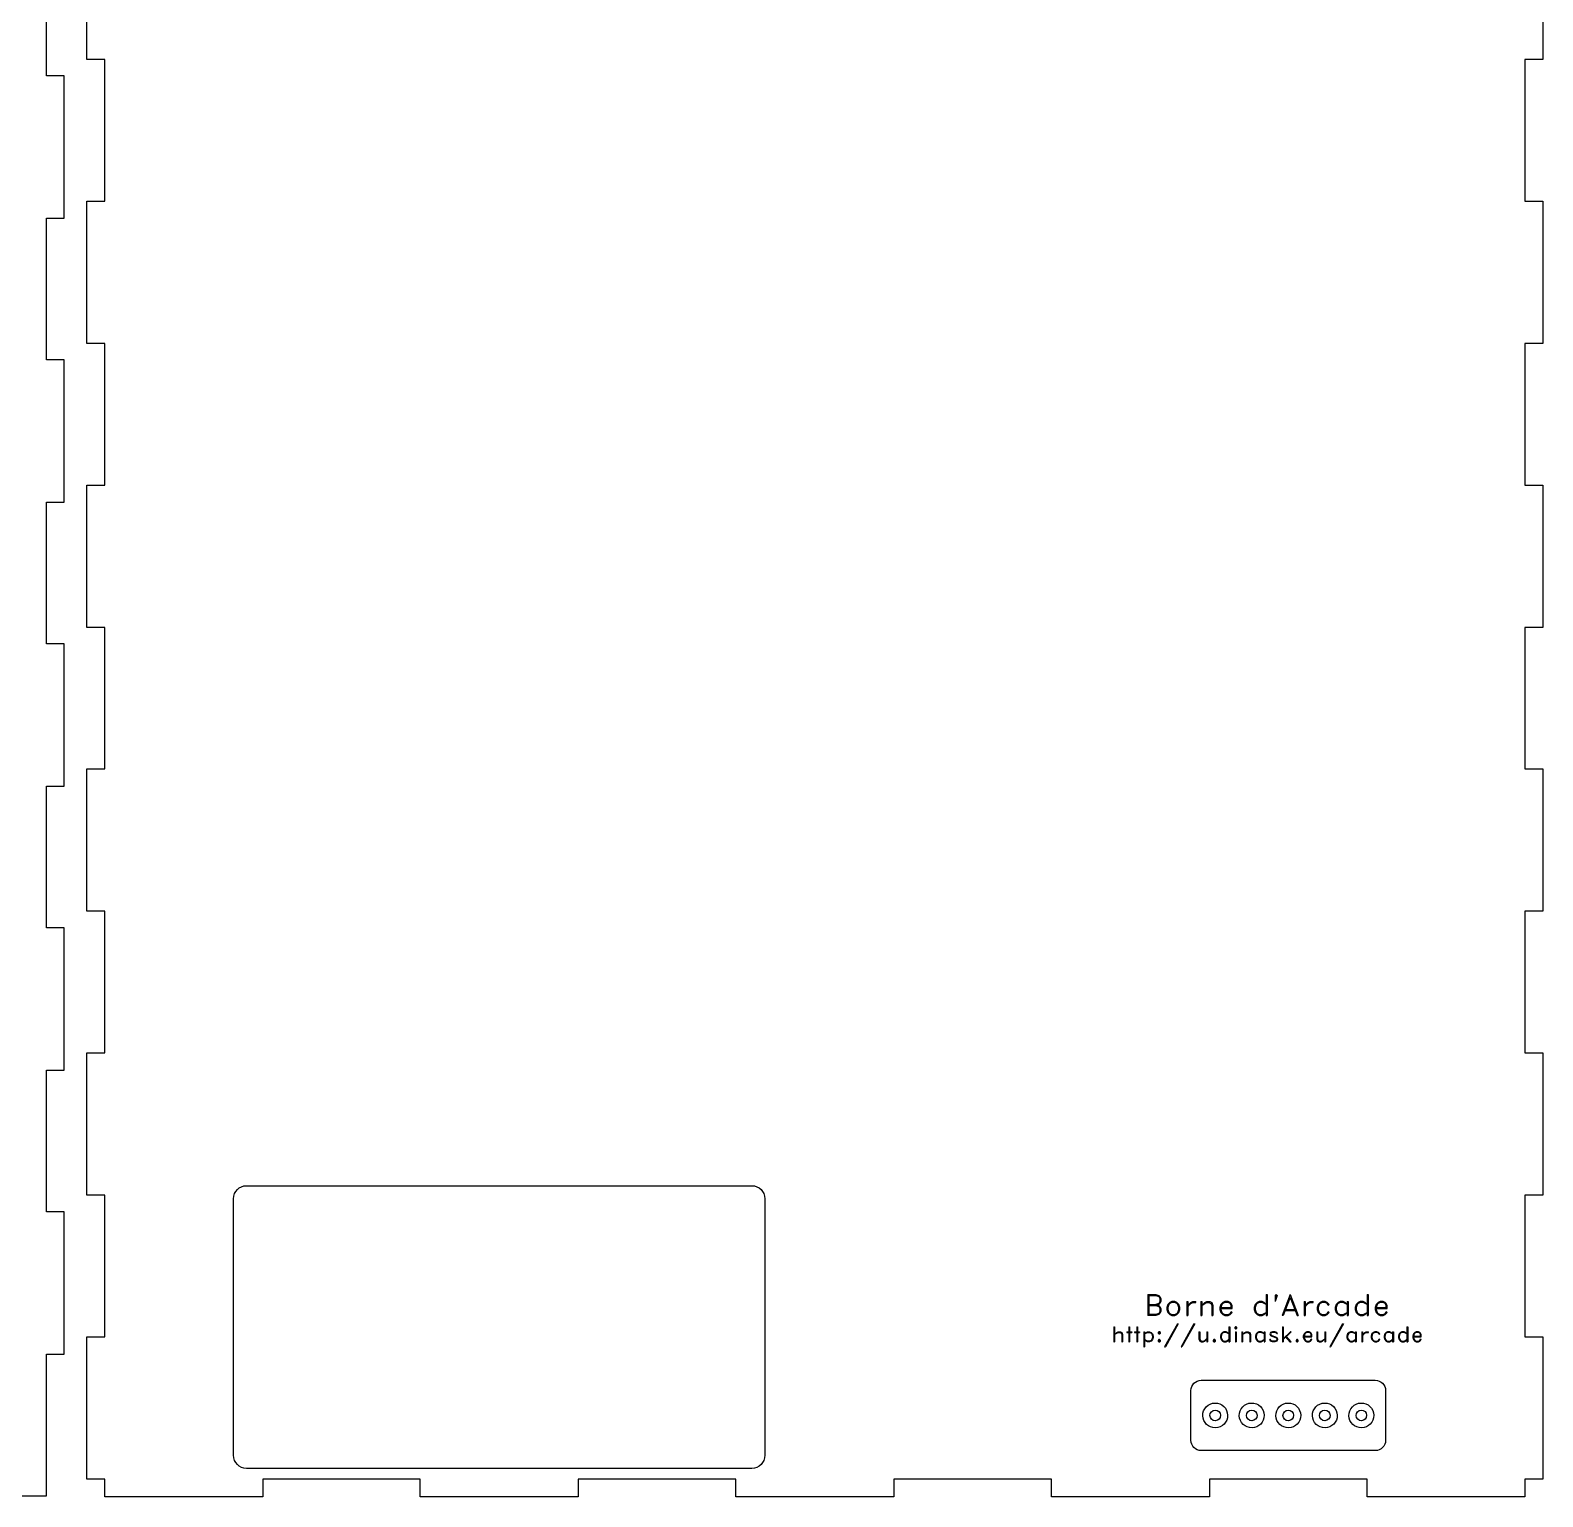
# Model space of a CAD drawing. Extents: x 46 to 1007, y 441 to 854.
# Drawn here: x 793.9 to 1006.9, y 443 to 649.6 of the extents above; entities that cross this region are included whole.
import ezdxf

# ---------------------------------------------------------------- set-up
doc = ezdxf.new("R2010")
doc.units = 0
doc.layers.add('Calque_1', color=7, linetype='CONTINUOUS')

msp = doc.modelspace()

# ---------------------------------------------------------------- linework, layer by layer
at = {"layer": 'Calque_1', "color": 7}
for p, q in [((801.908057, 645.440483), (801.908057, 665.486501)), ((1006.86743, 665.486501), (1006.86743, 645.440483)), ((796.209172, 643.114181), (796.209172, 663.060237)), ((804.407558, 645.440483), (801.908057, 645.440483)), ((804.407558, 625.494455), (804.407558, 645.440483)), ((1006.86743, 645.440483), (1004.367929, 645.440483)), ((1004.367929, 645.440483), (1004.367929, 625.494455)), ((798.708673, 643.114181), (796.209172, 643.114181)), ((798.708673, 623.068163), (798.708673, 643.114181)), ((801.908057, 605.448408), (801.908057, 625.494455)), ((801.908057, 625.494455), (804.407558, 625.494455)), ((1004.367929, 625.494455), (1006.86743, 625.494455)), ((1006.86743, 625.494455), (1006.86743, 605.448437)), ((796.209172, 603.122135), (796.209172, 623.068163)), ((796.209172, 623.068163), (798.708673, 623.068163)), ((804.407558, 605.448408), (801.908057, 605.448408)), ((804.407558, 585.502381), (804.407558, 605.448408)), ((1006.86743, 605.448437), (1004.367929, 605.448437)), ((1004.367929, 605.448437), (1004.367929, 585.502381)), ((798.708673, 603.122135), (796.209172, 603.122135)), ((798.708673, 583.076088), (798.708673, 603.122135)), ((801.908057, 565.456357), (801.908057, 585.502381)), ((801.908057, 585.502381), (804.407558, 585.502381)), ((1004.367929, 585.502381), (1006.86743, 585.502381)), ((1006.86743, 585.502381), (1006.86743, 565.456357)), ((796.209172, 563.130061), (796.209172, 583.076088)), ((796.209172, 583.076088), (798.708673, 583.076088)), ((804.407558, 565.456357), (801.908057, 565.456357)), ((804.407558, 545.510304), (804.407558, 565.456357)), ((1006.86743, 565.456357), (1004.367929, 565.456357)), ((1004.367929, 565.456357), (1004.367929, 545.510304)), ((798.708673, 563.130061), (796.209172, 563.130061)), ((798.708673, 543.08402), (798.708673, 563.130061)), ((801.908057, 525.464277), (801.908057, 545.510304)), ((801.908057, 545.510304), (804.407558, 545.510304)), ((1004.367929, 545.510304), (1006.86743, 545.510304)), ((1006.86743, 545.510304), (1006.86743, 525.464277)), ((796.209172, 523.137981), (796.209172, 543.08402)), ((796.209172, 543.08402), (798.708673, 543.08402)), ((804.407558, 525.464277), (801.908057, 525.464277)), ((804.407558, 505.518224), (804.407558, 525.464277)), ((1006.86743, 525.464277), (1004.367929, 525.464277)), ((1004.367929, 525.464277), (1004.367929, 505.518238)), ((798.708673, 523.137981), (796.209172, 523.137981)), ((798.708673, 503.091954), (798.708673, 523.137981)), ((801.908057, 485.472197), (801.908057, 505.518224)), ((801.908057, 505.518224), (804.407558, 505.518224)), ((1004.367929, 505.518238), (1006.86743, 505.518238)), ((1006.86743, 505.518238), (1006.86743, 485.472211)), ((796.209172, 483.145899), (796.209172, 503.091954)), ((796.209172, 503.091954), (798.708673, 503.091954)), ((824.386831, 486.816845), (895.517386, 486.816845)), ((824.386831, 486.816845), (824.386831, 486.816845)), ((804.407558, 485.472197), (801.908057, 485.472197)), ((804.407558, 465.526156), (804.407558, 485.472197)), ((822.549564, 448.842084), (822.549564, 484.979575)), ((897.354653, 484.979575), (897.354653, 448.842084)), ((1006.86743, 485.472211), (1004.367929, 485.472211)), ((1004.367929, 485.472211), (1004.367929, 465.526156)), ((798.708673, 483.145899), (796.209172, 483.145899)), ((798.708673, 463.099874), (798.708673, 483.145899)), ((801.908057, 445.505116), (801.908057, 465.526156)), ((801.908057, 465.526156), (804.407558, 465.526156)), ((1004.367929, 465.526156), (1006.86743, 465.526156)), ((1006.86743, 465.526156), (1006.86743, 445.505116)), ((796.209172, 443.128819), (796.209172, 463.099874)), ((796.209172, 463.099874), (798.708673, 463.099874)), ((957.336753, 450.964186), (957.336753, 457.956919)), ((958.796604, 459.416761), (983.285872, 459.416761)), ((958.796604, 459.416761), (958.796604, 459.416761)), ((984.745723, 457.956919), (984.745723, 450.964186)), ((983.285872, 449.50433), (958.796604, 449.50433)), ((804.407558, 445.505116), (801.908057, 445.505116)), ((804.407558, 443.005601), (804.407558, 445.505116)), ((895.517386, 447.004814), (824.386831, 447.004814)), ((848.818216, 445.505116), (826.650366, 445.505116)), ((826.650366, 445.505116), (826.650366, 443.005601)), ((848.818216, 443.005601), (848.818216, 445.505116)), ((893.253851, 445.505116), (871.086001, 445.505116)), ((871.086001, 445.505116), (871.086001, 443.005601)), ((893.253851, 443.005601), (893.253851, 445.505116)), ((937.689486, 445.505116), (915.521636, 445.505116)), ((915.521636, 445.505116), (915.521636, 443.005601)), ((937.689486, 443.005601), (937.689486, 445.505116)), ((982.125121, 445.505116), (959.957299, 445.505116)), ((959.957299, 445.505116), (959.957299, 443.005601)), ((982.125121, 443.005601), (982.125121, 445.505116)), ((1006.86743, 445.505116), (1004.367929, 445.505116)), ((1004.367929, 445.505116), (1004.367929, 443.005601)), ((785.353945, 443.128819), (796.209172, 443.128819)), ((826.650366, 443.005601), (804.407558, 443.005601)), ((871.086001, 443.005601), (848.818216, 443.005601)), ((915.521636, 443.005601), (893.253851, 443.005601)), ((959.957299, 443.005601), (937.689486, 443.005601)), ((1004.367929, 443.005601), (982.125121, 443.005601))]:
    msp.add_line(p, q, dxfattribs=at)
at = {"layer": 'Calque_1', "color": 1}
for p, q in [((951.272106, 471.50686), (951.272106, 468.544981)), ((951.272106, 471.50686), (952.400441, 471.50686)), ((951.413148, 471.365818), (951.413148, 468.686023)), ((951.413148, 471.365818), (952.400441, 471.365818)), ((952.400441, 471.50686), (952.823567, 471.365818)), ((952.400441, 471.365818), (952.823567, 471.224776)), ((952.823567, 471.365818), (952.964609, 471.224776)), ((952.823567, 471.224776), (952.964609, 470.942692)), ((952.964609, 471.224776), (953.105651, 470.942692)), ((952.964609, 470.942692), (952.964609, 470.519567)), ((953.105651, 470.942692), (953.105651, 470.519567)), ((967.915045, 471.50686), (967.915045, 468.544981)), ((967.915045, 471.50686), (968.056087, 471.50686)), ((968.056087, 471.50686), (968.056087, 468.544981)), ((969.325464, 471.50686), (969.184422, 471.365818)), ((969.184422, 471.365818), (969.184422, 470.519567)), ((969.325464, 471.365818), (969.184422, 470.519567)), ((969.466506, 471.365818), (969.184422, 470.519567)), ((969.325464, 471.50686), (969.466506, 471.365818)), ((971.30005, 471.50686), (970.171715, 468.544981)), ((971.30005, 471.083734), (970.312757, 468.544981)), ((971.30005, 471.50686), (972.428385, 468.544981)), ((971.30005, 471.083734), (972.287343, 468.544981)), ((982.160272, 471.50686), (982.160272, 468.544981)), ((982.160272, 471.50686), (982.301314, 471.50686)), ((982.301314, 471.50686), (982.301314, 468.544981)), ((952.400441, 468.544981), (951.272106, 468.544981)), ((951.413148, 470.096441), (952.400441, 470.096441)), ((951.413148, 469.955399), (952.400441, 469.955399)), ((952.400441, 468.686023), (951.413148, 468.686023)), ((952.823567, 470.237483), (952.400441, 470.096441)), ((952.823567, 470.096441), (952.400441, 469.955399)), ((952.400441, 470.096441), (952.823567, 469.955399)), ((952.400441, 469.955399), (952.823567, 469.814357)), ((952.823567, 468.827064), (952.400441, 468.686023)), ((952.823567, 468.686023), (952.400441, 468.544981)), ((952.964609, 470.519567), (952.823567, 470.237483)), ((952.964609, 470.237483), (952.823567, 470.096441)), ((952.823567, 469.955399), (952.964609, 469.814357)), ((952.823567, 469.814357), (952.964609, 469.532274)), ((952.964609, 469.109148), (952.823567, 468.827064)), ((952.964609, 468.827064), (952.823567, 468.686023)), ((953.105651, 470.519567), (952.964609, 470.237483)), ((952.964609, 469.814357), (953.105651, 469.532274)), ((952.964609, 469.532274), (952.964609, 469.109148)), ((953.105651, 469.109148), (952.964609, 468.827064)), ((953.105651, 469.532274), (953.105651, 469.109148)), ((954.092944, 470.096441), (953.951902, 469.673316)), ((953.951902, 469.673316), (953.951902, 469.391232)), ((953.951902, 469.391232), (954.092944, 468.968106)), ((954.375027, 470.378525), (954.092944, 470.096441)), ((954.233986, 470.096441), (954.092944, 469.673316)), ((954.092944, 469.673316), (954.092944, 469.391232)), ((954.092944, 469.391232), (954.233986, 468.968106)), ((954.092944, 468.968106), (954.375027, 468.686023)), ((954.375027, 470.237483), (954.233986, 470.096441)), ((954.233986, 468.968106), (954.375027, 468.827064)), ((954.657111, 470.519567), (954.375027, 470.378525)), ((954.657111, 470.378525), (954.375027, 470.237483)), ((954.375027, 468.827064), (954.657111, 468.686023)), ((954.375027, 468.686023), (954.657111, 468.544981)), ((955.080237, 470.519567), (954.657111, 470.519567)), ((955.080237, 470.378525), (954.657111, 470.378525)), ((954.657111, 468.686023), (955.080237, 468.686023)), ((954.657111, 468.544981), (955.080237, 468.544981)), ((955.36232, 470.378525), (955.080237, 470.519567)), ((955.36232, 470.237483), (955.080237, 470.378525)), ((955.080237, 468.686023), (955.36232, 468.827064)), ((955.080237, 468.544981), (955.36232, 468.686023)), ((955.644404, 470.096441), (955.36232, 470.378525)), ((955.503362, 470.096441), (955.36232, 470.237483)), ((955.36232, 468.686023), (955.644404, 468.968106)), ((955.36232, 468.827064), (955.503362, 468.968106)), ((955.644404, 469.673316), (955.503362, 470.096441)), ((955.503362, 468.968106), (955.644404, 469.391232)), ((955.785446, 469.673316), (955.644404, 470.096441)), ((955.644404, 469.391232), (955.644404, 469.673316)), ((955.644404, 468.968106), (955.785446, 469.391232)), ((955.785446, 469.391232), (955.785446, 469.673316)), ((956.772739, 470.519567), (956.772739, 468.544981)), ((956.772739, 470.519567), (956.913781, 470.519567)), ((956.772739, 468.544981), (956.913781, 468.544981)), ((956.913781, 470.519567), (956.913781, 468.544981)), ((956.913781, 469.673316), (957.054823, 470.096441)), ((956.913781, 469.673316), (957.054823, 469.955399)), ((957.054823, 470.096441), (957.336907, 470.378525)), ((957.054823, 469.955399), (957.336907, 470.237483)), ((957.336907, 470.378525), (957.618989, 470.519567)), ((957.336907, 470.237483), (957.618989, 470.378525)), ((957.618989, 470.519567), (958.042115, 470.519567)), ((957.618989, 470.378525), (958.042115, 470.378525)), ((958.042115, 470.378525), (958.042115, 470.519567)), ((958.747324, 470.519567), (958.747324, 468.544981)), ((958.747324, 470.519567), (958.888366, 470.519567)), ((958.747324, 468.544981), (958.888366, 468.544981)), ((958.888366, 470.519567), (958.888366, 468.544981)), ((958.888366, 469.955399), (959.311492, 470.378525)), ((958.888366, 469.955399), (959.311492, 470.237483)), ((959.311492, 470.378525), (959.593575, 470.519567)), ((959.311492, 470.237483), (959.593575, 470.378525)), ((959.593575, 470.519567), (960.016701, 470.519567)), ((959.593575, 470.378525), (959.875659, 470.378525)), ((959.875659, 470.378525), (960.157743, 470.237483)), ((960.016701, 470.519567), (960.298785, 470.378525)), ((960.157743, 470.237483), (960.298785, 469.955399)), ((960.298785, 470.378525), (960.439826, 469.955399)), ((960.298785, 469.955399), (960.298785, 468.544981)), ((960.298785, 468.544981), (960.439826, 468.544981)), ((960.439826, 469.955399), (960.439826, 468.544981)), ((961.568161, 470.096441), (961.427119, 469.673316)), ((961.427119, 469.673316), (961.427119, 469.391232)), ((961.427119, 469.391232), (961.568161, 468.968106)), ((961.850245, 470.378525), (961.568161, 470.096441)), ((961.709203, 470.096441), (961.568161, 469.673316)), ((961.568161, 469.673316), (962.97858, 469.673316)), ((961.568161, 469.673316), (961.568161, 469.391232)), ((961.568161, 469.532274), (963.119622, 469.532274)), ((961.568161, 469.391232), (961.709203, 468.968106)), ((961.568161, 468.968106), (961.850245, 468.686023)), ((961.850245, 470.237483), (961.709203, 470.096441)), ((961.709203, 468.968106), (961.850245, 468.827064)), ((962.132329, 470.519567), (961.850245, 470.378525)), ((962.132329, 470.378525), (961.850245, 470.237483)), ((961.850245, 468.827064), (962.132329, 468.686023)), ((961.850245, 468.686023), (962.132329, 468.544981)), ((962.555454, 470.519567), (962.132329, 470.519567)), ((962.555454, 470.378525), (962.132329, 470.378525)), ((962.132329, 468.686023), (962.555454, 468.686023)), ((962.132329, 468.544981), (962.555454, 468.544981)), ((962.837538, 470.378525), (962.555454, 470.519567)), ((962.837538, 470.237483), (962.555454, 470.378525)), ((962.555454, 468.686023), (962.837538, 468.827064)), ((962.555454, 468.544981), (962.837538, 468.686023)), ((962.97858, 470.237483), (962.837538, 470.378525)), ((962.97858, 469.955399), (962.837538, 470.237483)), ((962.837538, 468.827064), (962.97858, 469.109148)), ((962.837538, 468.686023), (963.119622, 468.968106)), ((963.119622, 469.955399), (962.97858, 470.237483)), ((962.97858, 469.673316), (962.97858, 469.955399)), ((962.97858, 469.109148), (963.119622, 468.968106)), ((963.119622, 469.532274), (963.119622, 469.955399)), ((966.363585, 470.096441), (966.222543, 469.673316)), ((966.222543, 469.673316), (966.222543, 469.391232)), ((966.222543, 469.391232), (966.363585, 468.968106)), ((966.645668, 470.378525), (966.363585, 470.096441)), ((966.504627, 470.096441), (966.363585, 469.673316)), ((966.363585, 469.673316), (966.363585, 469.391232)), ((966.363585, 469.391232), (966.504627, 468.968106)), ((966.363585, 468.968106), (966.645668, 468.686023)), ((966.645668, 470.237483), (966.504627, 470.096441)), ((966.504627, 468.968106), (966.645668, 468.827064)), ((966.927752, 470.519567), (966.645668, 470.378525)), ((966.927752, 470.378525), (966.645668, 470.237483)), ((966.645668, 468.827064), (966.927752, 468.686023)), ((966.645668, 468.686023), (966.927752, 468.544981)), ((967.350878, 470.519567), (966.927752, 470.519567)), ((967.350878, 470.378525), (966.927752, 470.378525)), ((966.927752, 468.686023), (967.350878, 468.686023)), ((966.927752, 468.544981), (967.350878, 468.544981)), ((967.632961, 470.378525), (967.350878, 470.519567)), ((967.915045, 470.096441), (967.350878, 470.378525)), ((967.350878, 468.686023), (967.915045, 468.968106)), ((967.350878, 468.544981), (967.632961, 468.686023)), ((967.915045, 470.096441), (967.632961, 470.378525)), ((967.632961, 468.686023), (967.915045, 468.968106)), ((967.915045, 468.544981), (968.056087, 468.544981)), ((970.312757, 468.544981), (970.171715, 468.544981)), ((970.453799, 469.25019), (972.146301, 469.25019)), ((970.594841, 469.391232), (972.005259, 469.391232)), ((972.287343, 468.544981), (972.428385, 468.544981)), ((973.274636, 470.519567), (973.274636, 468.544981)), ((973.274636, 470.519567), (973.415678, 470.519567)), ((973.274636, 468.544981), (973.415678, 468.544981)), ((973.415678, 470.519567), (973.415678, 468.544981)), ((973.415678, 469.673316), (973.55672, 470.096441)), ((973.415678, 469.673316), (973.55672, 469.955399)), ((973.55672, 470.096441), (973.838803, 470.378525)), ((973.55672, 469.955399), (973.838803, 470.237483)), ((973.838803, 470.378525), (974.120887, 470.519567)), ((973.838803, 470.237483), (974.120887, 470.378525)), ((974.120887, 470.519567), (974.544013, 470.519567)), ((974.120887, 470.378525), (974.544013, 470.378525)), ((974.544013, 470.378525), (974.544013, 470.519567)), ((975.249221, 470.096441), (975.108179, 469.673316)), ((975.108179, 469.673316), (975.108179, 469.391232)), ((975.108179, 469.391232), (975.249221, 468.968106)), ((975.531305, 470.378525), (975.249221, 470.096441)), ((975.390263, 470.096441), (975.249221, 469.673316)), ((975.249221, 469.673316), (975.249221, 469.391232)), ((975.249221, 469.391232), (975.390263, 468.968106)), ((975.249221, 468.968106), (975.531305, 468.686023)), ((975.531305, 470.237483), (975.390263, 470.096441)), ((975.390263, 468.968106), (975.531305, 468.827064)), ((975.813388, 470.519567), (975.531305, 470.378525)), ((975.813388, 470.378525), (975.531305, 470.237483)), ((975.531305, 468.827064), (975.813388, 468.686023)), ((975.531305, 468.686023), (975.813388, 468.544981)), ((976.236514, 470.519567), (975.813388, 470.519567)), ((976.236514, 470.378525), (975.813388, 470.378525)), ((975.813388, 468.686023), (976.236514, 468.686023)), ((975.813388, 468.544981), (976.236514, 468.544981)), ((976.518598, 470.378525), (976.236514, 470.519567)), ((976.518598, 470.237483), (976.236514, 470.378525)), ((976.236514, 468.686023), (976.518598, 468.827064)), ((976.236514, 468.544981), (976.518598, 468.686023)), ((976.800681, 470.096441), (976.518598, 470.378525)), ((976.65964, 469.955399), (976.518598, 470.237483)), ((976.518598, 468.827064), (976.65964, 469.109148)), ((976.518598, 468.686023), (976.800681, 468.968106)), ((976.800681, 470.096441), (976.65964, 469.955399)), ((976.65964, 469.109148), (976.800681, 468.968106)), ((977.787974, 470.096441), (977.646933, 469.673316)), ((977.646933, 469.673316), (977.646933, 469.391232)), ((977.646933, 469.391232), (977.787974, 468.968106)), ((978.070058, 470.378525), (977.787974, 470.096441)), ((977.929016, 470.096441), (977.787974, 469.673316)), ((977.787974, 469.673316), (977.787974, 469.391232)), ((977.787974, 469.391232), (977.929016, 468.968106)), ((977.787974, 468.968106), (978.070058, 468.686023)), ((978.070058, 470.237483), (977.929016, 470.096441)), ((977.929016, 468.968106), (978.070058, 468.827064)), ((978.352142, 470.519567), (978.070058, 470.378525)), ((978.352142, 470.378525), (978.070058, 470.237483)), ((978.070058, 468.827064), (978.352142, 468.686023)), ((978.070058, 468.686023), (978.352142, 468.544981)), ((978.775267, 470.519567), (978.352142, 470.519567)), ((978.775267, 470.378525), (978.352142, 470.378525)), ((978.352142, 468.686023), (978.775267, 468.686023)), ((978.352142, 468.544981), (978.775267, 468.544981)), ((979.057351, 470.378525), (978.775267, 470.519567)), ((979.339435, 470.096441), (978.775267, 470.378525)), ((978.775267, 468.686023), (979.339435, 468.968106)), ((978.775267, 468.544981), (979.057351, 468.686023)), ((979.339435, 470.096441), (979.057351, 470.378525)), ((979.057351, 468.686023), (979.339435, 468.968106)), ((979.339435, 470.519567), (979.339435, 468.544981)), ((979.339435, 470.519567), (979.480477, 470.519567)), ((979.339435, 468.544981), (979.480477, 468.544981)), ((979.480477, 470.519567), (979.480477, 468.544981)), ((980.608812, 470.096441), (980.46777, 469.673316)), ((980.46777, 469.673316), (980.46777, 469.391232)), ((980.46777, 469.391232), (980.608812, 468.968106)), ((980.890896, 470.378525), (980.608812, 470.096441)), ((980.749854, 470.096441), (980.608812, 469.673316)), ((980.608812, 469.673316), (980.608812, 469.391232)), ((980.608812, 469.391232), (980.749854, 468.968106)), ((980.608812, 468.968106), (980.890896, 468.686023)), ((980.890896, 470.237483), (980.749854, 470.096441)), ((980.749854, 468.968106), (980.890896, 468.827064)), ((981.172979, 470.519567), (980.890896, 470.378525)), ((981.172979, 470.378525), (980.890896, 470.237483)), ((980.890896, 468.827064), (981.172979, 468.686023)), ((980.890896, 468.686023), (981.172979, 468.544981)), ((981.596105, 470.519567), (981.172979, 470.519567)), ((981.596105, 470.378525), (981.172979, 470.378525)), ((981.172979, 468.686023), (981.596105, 468.686023)), ((981.172979, 468.544981), (981.596105, 468.544981)), ((981.878189, 470.378525), (981.596105, 470.519567)), ((982.160272, 470.096441), (981.596105, 470.378525)), ((981.596105, 468.686023), (982.160272, 468.968106)), ((981.596105, 468.544981), (981.878189, 468.686023)), ((982.160272, 470.096441), (981.878189, 470.378525)), ((981.878189, 468.686023), (982.160272, 468.968106)), ((982.160272, 468.544981), (982.301314, 468.544981)), ((983.429649, 470.096441), (983.288607, 469.673316)), ((983.288607, 469.673316), (983.288607, 469.391232)), ((983.288607, 469.391232), (983.429649, 468.968106)), ((983.711733, 470.378525), (983.429649, 470.096441)), ((983.570691, 470.096441), (983.429649, 469.673316)), ((983.429649, 469.673316), (984.840067, 469.673316)), ((983.429649, 469.673316), (983.429649, 469.391232)), ((983.429649, 469.532274), (984.981109, 469.532274)), ((983.429649, 469.391232), (983.570691, 468.968106)), ((983.429649, 468.968106), (983.711733, 468.686023)), ((983.711733, 470.237483), (983.570691, 470.096441)), ((983.570691, 468.968106), (983.711733, 468.827064)), ((983.993816, 470.519567), (983.711733, 470.378525)), ((983.993816, 470.378525), (983.711733, 470.237483)), ((983.711733, 468.827064), (983.993816, 468.686023)), ((983.711733, 468.686023), (983.993816, 468.544981)), ((984.416942, 470.519567), (983.993816, 470.519567)), ((984.416942, 470.378525), (983.993816, 470.378525)), ((983.993816, 468.686023), (984.416942, 468.686023)), ((983.993816, 468.544981), (984.416942, 468.544981)), ((984.699026, 470.378525), (984.416942, 470.519567)), ((984.699026, 470.237483), (984.416942, 470.378525)), ((984.416942, 468.686023), (984.699026, 468.827064)), ((984.416942, 468.544981), (984.699026, 468.686023)), ((984.840067, 470.237483), (984.699026, 470.378525)), ((984.840067, 469.955399), (984.699026, 470.237483)), ((984.699026, 468.827064), (984.840067, 469.109148)), ((984.699026, 468.686023), (984.981109, 468.968106)), ((984.981109, 469.955399), (984.840067, 470.237483)), ((984.840067, 469.673316), (984.840067, 469.955399)), ((984.840067, 469.109148), (984.981109, 468.968106)), ((984.981109, 469.532274), (984.981109, 469.955399)), ((946.491639, 466.945231), (946.491639, 464.832048)), ((946.491639, 466.945231), (946.592267, 466.945231)), ((946.592267, 466.945231), (946.592267, 464.832048)), ((948.604822, 466.945231), (948.604822, 464.832048)), ((948.604822, 466.945231), (948.70545, 466.945231)), ((948.70545, 466.945231), (948.70545, 464.832048)), ((949.711727, 466.945231), (949.711727, 464.832048)), ((949.711727, 466.945231), (949.812355, 466.945231)), ((949.812355, 466.945231), (949.812355, 464.832048)), ((955.447509, 467.347742), (953.636209, 464.127654)), ((955.548137, 467.347742), (953.736837, 464.127654)), ((955.447509, 467.347742), (955.548137, 467.347742)), ((957.761947, 467.347742), (955.950648, 464.127654)), ((957.862575, 467.347742), (956.051275, 464.127654)), ((957.761947, 467.347742), (957.862575, 467.347742)), ((962.692707, 466.945231), (962.692707, 464.832048)), ((962.692707, 466.945231), (962.793334, 466.945231)), ((962.793334, 466.945231), (962.793334, 464.832048)), ((963.598356, 466.945231), (963.497729, 466.844603)), ((963.497729, 466.844603), (963.497729, 466.743975)), ((963.497729, 466.743975), (963.598356, 466.643348)), ((963.698984, 466.945231), (963.598356, 466.945231)), ((963.598356, 466.844603), (963.598356, 466.743975)), ((963.698984, 466.844603), (963.598356, 466.844603)), ((963.598356, 466.743975), (963.698984, 466.743975)), ((963.598356, 466.643348), (963.698984, 466.643348)), ((963.799612, 466.844603), (963.698984, 466.945231)), ((963.698984, 466.743975), (963.698984, 466.844603)), ((963.698984, 466.643348), (963.799612, 466.743975)), ((963.799612, 466.743975), (963.799612, 466.844603)), ((970.239788, 466.945231), (970.239788, 464.832048)), ((970.239788, 466.945231), (970.340415, 466.945231)), ((970.340415, 466.945231), (970.340415, 464.832048)), ((978.692518, 467.347742), (976.881219, 464.127654)), ((978.793146, 467.347742), (976.981847, 464.127654)), ((978.692518, 467.347742), (978.793146, 467.347742)), ((987.749015, 466.945231), (987.749015, 464.832048)), ((987.749015, 466.945231), (987.849643, 466.945231)), ((987.849643, 466.945231), (987.849643, 464.832048)), ((946.491639, 464.832048), (946.592267, 464.832048)), ((946.592267, 465.838326), (946.89415, 466.140209)), ((946.592267, 465.838326), (946.89415, 466.039581)), ((946.89415, 466.140209), (947.095406, 466.240837)), ((946.89415, 466.039581), (947.095406, 466.140209)), ((947.095406, 466.240837), (947.397289, 466.240837)), ((947.095406, 466.140209), (947.296661, 466.140209)), ((947.296661, 466.140209), (947.497917, 466.039581)), ((947.397289, 466.240837), (947.598545, 466.140209)), ((947.497917, 466.039581), (947.598545, 465.838326)), ((947.598545, 466.140209), (947.699172, 465.838326)), ((947.598545, 465.838326), (947.598545, 464.832048)), ((947.598545, 464.832048), (947.699172, 464.832048)), ((947.699172, 465.838326), (947.699172, 464.832048)), ((948.302939, 466.240837), (949.007333, 466.240837)), ((948.302939, 466.240837), (948.302939, 466.140209)), ((948.302939, 466.140209), (949.007333, 466.140209)), ((948.604822, 464.832048), (948.70545, 464.832048)), ((949.007333, 466.240837), (949.007333, 466.140209)), ((949.409844, 466.240837), (950.114238, 466.240837)), ((949.409844, 466.240837), (949.409844, 466.140209)), ((949.409844, 466.140209), (950.114238, 466.140209)), ((949.711727, 464.832048), (949.812355, 464.832048)), ((950.114238, 466.240837), (950.114238, 466.140209)), ((950.718005, 466.240837), (950.718005, 464.127654)), ((950.718005, 466.240837), (950.818633, 466.240837)), ((950.818633, 466.240837), (950.818633, 464.127654)), ((950.818633, 465.938953), (951.019888, 466.140209)), ((950.818633, 465.938953), (951.221144, 466.140209)), ((951.019888, 464.932676), (950.818633, 465.133931)), ((951.221144, 464.932676), (950.818633, 465.133931)), ((951.019888, 466.140209), (951.221144, 466.240837)), ((951.221144, 464.832048), (951.019888, 464.932676)), ((951.221144, 466.240837), (951.523027, 466.240837)), ((951.221144, 466.140209), (951.523027, 466.140209)), ((951.523027, 464.932676), (951.221144, 464.932676)), ((951.523027, 464.832048), (951.221144, 464.832048)), ((951.523027, 466.240837), (951.724282, 466.140209)), ((951.523027, 466.140209), (951.724282, 466.039581)), ((951.724282, 465.033304), (951.523027, 464.932676)), ((951.724282, 464.932676), (951.523027, 464.832048)), ((951.724282, 466.140209), (951.925538, 465.938953)), ((951.724282, 466.039581), (951.82491, 465.938953)), ((951.925538, 465.133931), (951.724282, 464.932676)), ((951.82491, 465.133931), (951.724282, 465.033304)), ((951.82491, 465.938953), (951.925538, 465.63707)), ((951.925538, 465.435815), (951.82491, 465.133931)), ((951.925538, 465.938953), (952.026165, 465.63707)), ((951.925538, 465.63707), (951.925538, 465.435815)), ((952.026165, 465.435815), (951.925538, 465.133931)), ((952.026165, 465.63707), (952.026165, 465.435815)), ((952.831187, 466.240837), (952.73056, 466.140209)), ((952.73056, 466.140209), (952.73056, 466.039581)), ((952.73056, 466.039581), (952.831187, 465.938953)), ((952.831187, 465.133931), (952.73056, 465.033304)), ((952.73056, 465.033304), (952.73056, 464.932676)), ((952.73056, 464.932676), (952.831187, 464.832048)), ((952.931815, 466.240837), (952.831187, 466.240837)), ((952.831187, 466.140209), (952.831187, 466.039581)), ((952.931815, 466.140209), (952.831187, 466.140209)), ((952.831187, 466.039581), (952.931815, 466.039581)), ((952.831187, 465.938953), (952.931815, 465.938953)), ((952.931815, 465.133931), (952.831187, 465.133931)), ((952.831187, 465.033304), (952.831187, 464.932676)), ((952.931815, 465.033304), (952.831187, 465.033304)), ((952.831187, 464.932676), (952.931815, 464.932676)), ((952.831187, 464.832048), (952.931815, 464.832048)), ((953.032443, 466.140209), (952.931815, 466.240837)), ((952.931815, 466.039581), (952.931815, 466.140209)), ((952.931815, 465.938953), (953.032443, 466.039581)), ((953.032443, 465.033304), (952.931815, 465.133931)), ((952.931815, 464.932676), (952.931815, 465.033304)), ((952.931815, 464.832048), (953.032443, 464.932676)), ((953.032443, 466.039581), (953.032443, 466.140209)), ((953.032443, 464.932676), (953.032443, 465.033304)), ((958.466341, 466.240837), (958.466341, 465.234559)), ((958.466341, 466.240837), (958.566969, 466.240837)), ((958.466341, 465.234559), (958.566969, 464.932676)), ((958.566969, 466.240837), (958.566969, 465.234559)), ((958.566969, 465.234559), (958.667597, 465.033304)), ((958.566969, 464.932676), (958.768224, 464.832048)), ((958.667597, 465.033304), (958.868852, 464.932676)), ((958.768224, 464.832048), (959.070108, 464.832048)), ((958.868852, 464.932676), (959.070108, 464.932676)), ((959.070108, 464.932676), (959.271363, 465.033304)), ((959.070108, 464.832048), (959.271363, 464.932676)), ((959.271363, 464.932676), (959.573246, 465.234559)), ((959.271363, 465.033304), (959.573246, 465.234559)), ((959.573246, 466.240837), (959.573246, 464.832048)), ((959.573246, 466.240837), (959.673874, 466.240837)), ((959.573246, 464.832048), (959.673874, 464.832048)), ((959.673874, 466.240837), (959.673874, 464.832048)), ((960.579524, 465.133931), (960.478896, 465.033304)), ((960.478896, 465.033304), (960.478896, 464.932676)), ((960.478896, 464.932676), (960.579524, 464.832048)), ((960.680152, 465.133931), (960.579524, 465.133931)), ((960.579524, 465.033304), (960.579524, 464.932676)), ((960.680152, 465.033304), (960.579524, 465.033304)), ((960.579524, 464.932676), (960.680152, 464.932676)), ((960.579524, 464.832048), (960.680152, 464.832048)), ((960.780779, 465.033304), (960.680152, 465.133931)), ((960.680152, 464.932676), (960.680152, 465.033304)), ((960.680152, 464.832048), (960.780779, 464.932676)), ((960.780779, 464.932676), (960.780779, 465.033304)), ((961.585801, 465.938953), (961.485174, 465.63707)), ((961.485174, 465.63707), (961.485174, 465.435815)), ((961.485174, 465.435815), (961.585801, 465.133931)), ((961.787057, 466.140209), (961.585801, 465.938953)), ((961.686429, 465.938953), (961.585801, 465.63707)), ((961.585801, 465.63707), (961.585801, 465.435815)), ((961.585801, 465.435815), (961.686429, 465.133931)), ((961.585801, 465.133931), (961.787057, 464.932676)), ((961.787057, 466.039581), (961.686429, 465.938953)), ((961.686429, 465.133931), (961.787057, 465.033304)), ((961.988312, 466.240837), (961.787057, 466.140209)), ((961.988312, 466.140209), (961.787057, 466.039581)), ((961.787057, 465.033304), (961.988312, 464.932676)), ((961.787057, 464.932676), (961.988312, 464.832048)), ((962.290196, 466.240837), (961.988312, 466.240837)), ((962.290196, 466.140209), (961.988312, 466.140209)), ((961.988312, 464.932676), (962.290196, 464.932676)), ((961.988312, 464.832048), (962.290196, 464.832048)), ((962.491451, 466.140209), (962.290196, 466.240837)), ((962.692707, 465.938953), (962.290196, 466.140209)), ((962.290196, 464.932676), (962.692707, 465.133931)), ((962.290196, 464.832048), (962.491451, 464.932676)), ((962.692707, 465.938953), (962.491451, 466.140209)), ((962.491451, 464.932676), (962.692707, 465.133931)), ((962.692707, 464.832048), (962.793334, 464.832048)), ((963.598356, 466.240837), (963.598356, 464.832048)), ((963.598356, 466.240837), (963.698984, 466.240837)), ((963.598356, 464.832048), (963.698984, 464.832048)), ((963.698984, 466.240837), (963.698984, 464.832048)), ((964.504006, 466.240837), (964.504006, 464.832048)), ((964.504006, 466.240837), (964.604634, 466.240837)), ((964.504006, 464.832048), (964.604634, 464.832048)), ((964.604634, 466.240837), (964.604634, 464.832048)), ((964.604634, 465.838326), (964.906517, 466.140209)), ((964.604634, 465.838326), (964.906517, 466.039581)), ((964.906517, 466.140209), (965.107773, 466.240837)), ((964.906517, 466.039581), (965.107773, 466.140209)), ((965.107773, 466.240837), (965.409656, 466.240837)), ((965.107773, 466.140209), (965.309028, 466.140209)), ((965.309028, 466.140209), (965.510284, 466.039581)), ((965.409656, 466.240837), (965.610911, 466.140209)), ((965.510284, 466.039581), (965.610911, 465.838326)), ((965.610911, 466.140209), (965.711539, 465.838326)), ((965.610911, 465.838326), (965.610911, 464.832048)), ((965.610911, 464.832048), (965.711539, 464.832048)), ((965.711539, 465.838326), (965.711539, 464.832048)), ((966.516561, 465.938953), (966.415933, 465.63707)), ((966.415933, 465.63707), (966.415933, 465.435815)), ((966.415933, 465.435815), (966.516561, 465.133931)), ((966.717816, 466.140209), (966.516561, 465.938953)), ((966.617189, 465.938953), (966.516561, 465.63707)), ((966.516561, 465.63707), (966.516561, 465.435815)), ((966.516561, 465.435815), (966.617189, 465.133931)), ((966.516561, 465.133931), (966.717816, 464.932676)), ((966.717816, 466.039581), (966.617189, 465.938953)), ((966.617189, 465.133931), (966.717816, 465.033304)), ((966.919072, 466.240837), (966.717816, 466.140209)), ((966.919072, 466.140209), (966.717816, 466.039581)), ((966.717816, 465.033304), (966.919072, 464.932676)), ((966.717816, 464.932676), (966.919072, 464.832048)), ((967.220955, 466.240837), (966.919072, 466.240837)), ((967.220955, 466.140209), (966.919072, 466.140209)), ((966.919072, 464.932676), (967.220955, 464.932676)), ((966.919072, 464.832048), (967.220955, 464.832048)), ((967.422211, 466.140209), (967.220955, 466.240837)), ((967.623466, 465.938953), (967.220955, 466.140209)), ((967.220955, 464.932676), (967.623466, 465.133931)), ((967.220955, 464.832048), (967.422211, 464.932676)), ((967.623466, 465.938953), (967.422211, 466.140209)), ((967.422211, 464.932676), (967.623466, 465.133931)), ((967.623466, 466.240837), (967.623466, 464.832048)), ((967.623466, 466.240837), (967.724094, 466.240837)), ((967.623466, 464.832048), (967.724094, 464.832048)), ((967.724094, 466.240837), (967.724094, 464.832048)), ((968.529116, 466.140209), (968.428488, 465.938953)), ((968.428488, 465.938953), (968.529116, 465.737698)), ((968.529116, 465.133931), (968.428488, 465.133931)), ((968.529116, 464.932676), (968.428488, 465.133931)), ((968.830999, 466.240837), (968.529116, 466.140209)), ((968.830999, 466.140209), (968.529116, 466.039581)), ((968.629744, 466.140209), (968.529116, 465.938953)), ((968.529116, 465.938953), (968.629744, 465.737698)), ((968.529116, 465.838326), (968.730371, 465.737698)), ((968.529116, 465.737698), (968.730371, 465.63707)), ((968.629744, 464.932676), (968.529116, 465.133931)), ((968.830999, 464.932676), (968.529116, 465.033304)), ((968.830999, 464.832048), (968.529116, 464.932676)), ((968.730371, 465.737698), (969.23351, 465.536442)), ((968.730371, 465.63707), (969.23351, 465.435815)), ((969.132882, 466.240837), (968.830999, 466.240837)), ((969.132882, 466.140209), (968.830999, 466.140209)), ((969.132882, 464.932676), (968.830999, 464.932676)), ((969.132882, 464.832048), (968.830999, 464.832048)), ((969.434766, 466.140209), (969.132882, 466.240837)), ((969.434766, 466.039581), (969.132882, 466.140209)), ((969.434766, 465.033304), (969.132882, 464.932676)), ((969.434766, 464.932676), (969.132882, 464.832048)), ((969.23351, 465.536442), (969.434766, 465.435815)), ((969.23351, 465.435815), (969.434766, 465.335187)), ((969.434766, 465.938953), (969.334138, 466.140209)), ((969.334138, 465.435815), (969.434766, 465.234559)), ((969.434766, 465.133931), (969.334138, 464.932676)), ((969.535393, 465.938953), (969.434766, 466.140209)), ((969.535393, 465.938953), (969.434766, 465.938953)), ((969.434766, 465.435815), (969.535393, 465.234559)), ((969.434766, 465.234559), (969.434766, 465.133931)), ((969.535393, 465.133931), (969.434766, 464.932676)), ((969.535393, 465.234559), (969.535393, 465.133931)), ((970.239788, 464.832048), (970.340415, 464.832048)), ((971.346693, 466.240837), (970.340415, 465.234559)), ((971.447321, 466.240837), (970.340415, 465.133931)), ((970.642299, 465.536442), (971.246065, 464.832048)), ((970.742926, 465.63707), (971.447321, 464.832048)), ((971.246065, 464.832048), (971.447321, 464.832048)), ((971.447321, 466.240837), (971.346693, 466.240837)), ((972.252343, 465.133931), (972.151715, 465.033304)), ((972.151715, 465.033304), (972.151715, 464.932676)), ((972.151715, 464.932676), (972.252343, 464.832048)), ((972.35297, 465.133931), (972.252343, 465.133931)), ((972.252343, 465.033304), (972.252343, 464.932676)), ((972.35297, 465.033304), (972.252343, 465.033304)), ((972.252343, 464.932676), (972.35297, 464.932676)), ((972.252343, 464.832048), (972.35297, 464.832048)), ((972.453598, 465.033304), (972.35297, 465.133931)), ((972.35297, 464.932676), (972.35297, 465.033304)), ((972.35297, 464.832048), (972.453598, 464.932676)), ((972.453598, 464.932676), (972.453598, 465.033304)), ((973.25862, 465.938953), (973.157992, 465.63707)), ((973.157992, 465.63707), (973.157992, 465.435815)), ((973.157992, 465.435815), (973.25862, 465.133931)), ((973.459875, 466.140209), (973.25862, 465.938953)), ((973.359248, 465.938953), (973.25862, 465.63707)), ((973.25862, 465.63707), (974.264897, 465.63707)), ((973.25862, 465.63707), (973.25862, 465.435815)), ((973.25862, 465.536442), (974.365525, 465.536442)), ((973.25862, 465.435815), (973.359248, 465.133931)), ((973.25862, 465.133931), (973.459875, 464.932676)), ((973.459875, 466.039581), (973.359248, 465.938953)), ((973.359248, 465.133931), (973.459875, 465.033304)), ((973.661131, 466.240837), (973.459875, 466.140209)), ((973.661131, 466.140209), (973.459875, 466.039581)), ((973.459875, 465.033304), (973.661131, 464.932676)), ((973.459875, 464.932676), (973.661131, 464.832048)), ((973.963014, 466.240837), (973.661131, 466.240837)), ((973.963014, 466.140209), (973.661131, 466.140209)), ((973.661131, 464.932676), (973.963014, 464.932676)), ((973.661131, 464.832048), (973.963014, 464.832048)), ((974.16427, 466.140209), (973.963014, 466.240837)), ((974.16427, 466.039581), (973.963014, 466.140209)), ((973.963014, 464.932676), (974.16427, 465.033304)), ((973.963014, 464.832048), (974.16427, 464.932676)), ((974.264897, 466.039581), (974.16427, 466.140209)), ((974.264897, 465.838326), (974.16427, 466.039581)), ((974.16427, 465.033304), (974.264897, 465.234559)), ((974.16427, 464.932676), (974.365525, 465.133931)), ((974.365525, 465.838326), (974.264897, 466.039581)), ((974.264897, 465.63707), (974.264897, 465.838326)), ((974.264897, 465.234559), (974.365525, 465.133931)), ((974.365525, 465.536442), (974.365525, 465.838326)), ((975.069919, 466.240837), (975.069919, 465.234559)), ((975.069919, 466.240837), (975.170547, 466.240837)), ((975.069919, 465.234559), (975.170547, 464.932676)), ((975.170547, 466.240837), (975.170547, 465.234559)), ((975.170547, 465.234559), (975.271175, 465.033304)), ((975.170547, 464.932676), (975.371803, 464.832048)), ((975.271175, 465.033304), (975.47243, 464.932676)), ((975.371803, 464.832048), (975.673686, 464.832048)), ((975.47243, 464.932676), (975.673686, 464.932676)), ((975.673686, 464.932676), (975.874941, 465.033304)), ((975.673686, 464.832048), (975.874941, 464.932676)), ((975.874941, 464.932676), (976.176825, 465.234559)), ((975.874941, 465.033304), (976.176825, 465.234559)), ((976.176825, 466.240837), (976.176825, 464.832048)), ((976.176825, 466.240837), (976.277452, 466.240837)), ((976.176825, 464.832048), (976.277452, 464.832048)), ((976.277452, 466.240837), (976.277452, 464.832048)), ((979.396913, 465.938953), (979.296285, 465.63707)), ((979.296285, 465.63707), (979.296285, 465.435815)), ((979.296285, 465.435815), (979.396913, 465.133931)), ((979.598168, 466.140209), (979.396913, 465.938953)), ((979.49754, 465.938953), (979.396913, 465.63707)), ((979.396913, 465.63707), (979.396913, 465.435815)), ((979.396913, 465.435815), (979.49754, 465.133931)), ((979.396913, 465.133931), (979.598168, 464.932676)), ((979.598168, 466.039581), (979.49754, 465.938953)), ((979.49754, 465.133931), (979.598168, 465.033304)), ((979.799423, 466.240837), (979.598168, 466.140209)), ((979.799423, 466.140209), (979.598168, 466.039581)), ((979.598168, 465.033304), (979.799423, 464.932676)), ((979.598168, 464.932676), (979.799423, 464.832048)), ((980.101307, 466.240837), (979.799423, 466.240837)), ((980.101307, 466.140209), (979.799423, 466.140209)), ((979.799423, 464.932676), (980.101307, 464.932676)), ((979.799423, 464.832048), (980.101307, 464.832048)), ((980.302562, 466.140209), (980.101307, 466.240837)), ((980.503818, 465.938953), (980.101307, 466.140209)), ((980.101307, 464.932676), (980.503818, 465.133931)), ((980.101307, 464.832048), (980.302562, 464.932676)), ((980.503818, 465.938953), (980.302562, 466.140209)), ((980.302562, 464.932676), (980.503818, 465.133931)), ((980.503818, 466.240837), (980.503818, 464.832048)), ((980.503818, 466.240837), (980.604445, 466.240837)), ((980.503818, 464.832048), (980.604445, 464.832048)), ((980.604445, 466.240837), (980.604445, 464.832048)), ((981.409467, 466.240837), (981.409467, 464.832048)), ((981.409467, 466.240837), (981.510095, 466.240837)), ((981.409467, 464.832048), (981.510095, 464.832048)), ((981.510095, 466.240837), (981.510095, 464.832048)), ((981.510095, 465.63707), (981.610723, 465.938953)), ((981.510095, 465.63707), (981.610723, 465.838326)), ((981.610723, 465.938953), (981.811978, 466.140209)), ((981.610723, 465.838326), (981.811978, 466.039581)), ((981.811978, 466.140209), (982.013234, 466.240837)), ((981.811978, 466.039581), (982.013234, 466.140209)), ((982.013234, 466.240837), (982.315117, 466.240837)), ((982.013234, 466.140209), (982.315117, 466.140209)), ((982.315117, 466.140209), (982.315117, 466.240837)), ((982.818256, 465.938953), (982.717628, 465.63707)), ((982.717628, 465.63707), (982.717628, 465.435815)), ((982.717628, 465.435815), (982.818256, 465.133931)), ((983.019511, 466.140209), (982.818256, 465.938953)), ((982.918884, 465.938953), (982.818256, 465.63707)), ((982.818256, 465.63707), (982.818256, 465.435815)), ((982.818256, 465.435815), (982.918884, 465.133931)), ((982.818256, 465.133931), (983.019511, 464.932676)), ((983.019511, 466.039581), (982.918884, 465.938953)), ((982.918884, 465.133931), (983.019511, 465.033304)), ((983.220767, 466.240837), (983.019511, 466.140209)), ((983.220767, 466.140209), (983.019511, 466.039581)), ((983.019511, 465.033304), (983.220767, 464.932676)), ((983.019511, 464.932676), (983.220767, 464.832048)), ((983.52265, 466.240837), (983.220767, 466.240837)), ((983.52265, 466.140209), (983.220767, 466.140209)), ((983.220767, 464.932676), (983.52265, 464.932676)), ((983.220767, 464.832048), (983.52265, 464.832048)), ((983.723906, 466.140209), (983.52265, 466.240837)), ((983.723906, 466.039581), (983.52265, 466.140209)), ((983.52265, 464.932676), (983.723906, 465.033304)), ((983.52265, 464.832048), (983.723906, 464.932676)), ((983.925161, 465.938953), (983.723906, 466.140209)), ((983.824533, 465.838326), (983.723906, 466.039581)), ((983.723906, 465.033304), (983.824533, 465.234559)), ((983.723906, 464.932676), (983.925161, 465.133931)), ((983.925161, 465.938953), (983.824533, 465.838326)), ((983.824533, 465.234559), (983.925161, 465.133931)), ((984.629555, 465.938953), (984.528928, 465.63707)), ((984.528928, 465.63707), (984.528928, 465.435815)), ((984.528928, 465.435815), (984.629555, 465.133931)), ((984.830811, 466.140209), (984.629555, 465.938953)), ((984.730183, 465.938953), (984.629555, 465.63707)), ((984.629555, 465.63707), (984.629555, 465.435815)), ((984.629555, 465.435815), (984.730183, 465.133931)), ((984.629555, 465.133931), (984.830811, 464.932676)), ((984.830811, 466.039581), (984.730183, 465.938953)), ((984.730183, 465.133931), (984.830811, 465.033304)), ((985.032066, 466.240837), (984.830811, 466.140209)), ((985.032066, 466.140209), (984.830811, 466.039581)), ((984.830811, 465.033304), (985.032066, 464.932676)), ((984.830811, 464.932676), (985.032066, 464.832048)), ((985.33395, 466.240837), (985.032066, 466.240837)), ((985.33395, 466.140209), (985.032066, 466.140209)), ((985.032066, 464.932676), (985.33395, 464.932676)), ((985.032066, 464.832048), (985.33395, 464.832048)), ((985.535205, 466.140209), (985.33395, 466.240837)), ((985.736461, 465.938953), (985.33395, 466.140209)), ((985.33395, 464.932676), (985.736461, 465.133931)), ((985.33395, 464.832048), (985.535205, 464.932676)), ((985.736461, 465.938953), (985.535205, 466.140209)), ((985.535205, 464.932676), (985.736461, 465.133931)), ((985.736461, 466.240837), (985.736461, 464.832048)), ((985.736461, 466.240837), (985.837088, 466.240837)), ((985.736461, 464.832048), (985.837088, 464.832048)), ((985.837088, 466.240837), (985.837088, 464.832048)), ((986.64211, 465.938953), (986.541482, 465.63707)), ((986.541482, 465.63707), (986.541482, 465.435815)), ((986.541482, 465.435815), (986.64211, 465.133931)), ((986.843366, 466.140209), (986.64211, 465.938953)), ((986.742738, 465.938953), (986.64211, 465.63707)), ((986.64211, 465.63707), (986.64211, 465.435815)), ((986.64211, 465.435815), (986.742738, 465.133931)), ((986.64211, 465.133931), (986.843366, 464.932676)), ((986.843366, 466.039581), (986.742738, 465.938953)), ((986.742738, 465.133931), (986.843366, 465.033304)), ((987.044621, 466.240837), (986.843366, 466.140209)), ((987.044621, 466.140209), (986.843366, 466.039581)), ((986.843366, 465.033304), (987.044621, 464.932676)), ((986.843366, 464.932676), (987.044621, 464.832048)), ((987.346504, 466.240837), (987.044621, 466.240837)), ((987.346504, 466.140209), (987.044621, 466.140209)), ((987.044621, 464.932676), (987.346504, 464.932676)), ((987.044621, 464.832048), (987.346504, 464.832048)), ((987.54776, 466.140209), (987.346504, 466.240837)), ((987.749015, 465.938953), (987.346504, 466.140209)), ((987.346504, 464.932676), (987.749015, 465.133931)), ((987.346504, 464.832048), (987.54776, 464.932676)), ((987.749015, 465.938953), (987.54776, 466.140209)), ((987.54776, 464.932676), (987.749015, 465.133931)), ((987.749015, 464.832048), (987.849643, 464.832048)), ((988.654665, 465.938953), (988.554037, 465.63707)), ((988.554037, 465.63707), (988.554037, 465.435815)), ((988.554037, 465.435815), (988.654665, 465.133931)), ((988.855921, 466.140209), (988.654665, 465.938953)), ((988.755293, 465.938953), (988.654665, 465.63707)), ((988.654665, 465.63707), (989.660943, 465.63707)), ((988.654665, 465.63707), (988.654665, 465.435815)), ((988.654665, 465.536442), (989.76157, 465.536442)), ((988.654665, 465.435815), (988.755293, 465.133931)), ((988.654665, 465.133931), (988.855921, 464.932676)), ((988.855921, 466.039581), (988.755293, 465.938953)), ((988.755293, 465.133931), (988.855921, 465.033304)), ((989.057176, 466.240837), (988.855921, 466.140209)), ((989.057176, 466.140209), (988.855921, 466.039581)), ((988.855921, 465.033304), (989.057176, 464.932676)), ((988.855921, 464.932676), (989.057176, 464.832048)), ((989.359059, 466.240837), (989.057176, 466.240837)), ((989.359059, 466.140209), (989.057176, 466.140209)), ((989.057176, 464.932676), (989.359059, 464.932676)), ((989.057176, 464.832048), (989.359059, 464.832048)), ((989.560315, 466.140209), (989.359059, 466.240837)), ((989.560315, 466.039581), (989.359059, 466.140209)), ((989.359059, 464.932676), (989.560315, 465.033304)), ((989.359059, 464.832048), (989.560315, 464.932676)), ((989.660943, 466.039581), (989.560315, 466.140209)), ((989.660943, 465.838326), (989.560315, 466.039581)), ((989.560315, 465.033304), (989.660943, 465.234559)), ((989.560315, 464.932676), (989.76157, 465.133931)), ((989.76157, 465.838326), (989.660943, 466.039581)), ((989.660943, 465.63707), (989.660943, 465.838326)), ((989.660943, 465.234559), (989.76157, 465.133931)), ((989.76157, 465.536442), (989.76157, 465.838326)), ((950.718005, 464.127654), (950.818633, 464.127654)), ((953.636209, 464.127654), (953.736837, 464.127654)), ((955.950648, 464.127654), (956.051275, 464.127654)), ((976.881219, 464.127654), (976.981847, 464.127654))]:
    msp.add_line(p, q, dxfattribs=at)
at = {"layer": 'Calque_1', "color": 7}
for points in [[(822.549564, 484.979575), (822.549564, 485.997421), (823.368996, 486.816845), (824.386831, 486.816845)], [(895.517386, 486.816845), (896.535249, 486.816845), (897.354653, 485.997421), (897.354653, 484.979575)], [(957.336753, 457.956919), (957.336753, 458.765678), (957.987839, 459.416761), (958.796604, 459.416761)], [(983.285872, 459.416761), (984.094637, 459.416761), (984.745723, 458.765678), (984.745723, 457.956919)], [(959.005081, 454.423505), (958.984596, 455.389569), (959.751119, 456.189334), (960.717182, 456.209856)], [(960.717182, 456.209856), (961.683236, 456.230375), (962.483025, 455.463893), (962.503592, 454.49784)], [(964.148553, 454.423491), (964.128068, 455.389544), (964.894574, 456.189305), (965.860626, 456.209842)], [(965.860626, 456.209842), (966.82668, 456.23036), (967.626468, 455.463879), (967.647036, 454.497826)], [(969.291968, 454.423477), (969.271483, 455.389541), (970.038007, 456.189306), (971.004069, 456.209828)], [(971.004069, 456.209828), (971.970124, 456.230346), (972.769912, 455.463865), (972.79048, 454.497811)], [(974.435412, 454.423463), (974.414927, 455.389526), (975.18145, 456.189292), (976.147513, 456.209814)], [(976.147513, 456.209814), (977.113567, 456.230332), (977.913355, 455.46385), (977.933923, 454.497797)], [(979.578855, 454.423519), (979.55837, 455.389583), (980.324894, 456.189348), (981.290956, 456.20987)], [(981.290956, 456.20987), (982.257011, 456.230389), (983.056799, 455.463907), (983.077367, 454.497854)], [(960.79135, 452.711334), (959.825291, 452.690895), (959.025565, 453.457447), (959.005081, 454.423505)], [(960.007647, 454.444773), (959.998902, 454.857144), (960.326092, 455.198532), (960.738462, 455.207301)], [(960.770127, 453.713905), (960.357755, 453.705187), (960.016387, 454.032401), (960.007647, 454.444773)], [(960.738462, 455.207301), (961.15084, 455.216067), (961.492248, 454.888882), (961.501026, 454.476504)], [(961.501026, 454.476377), (961.50974, 454.063996), (961.182508, 453.722628), (960.770127, 453.713905)], [(962.503621, 454.497529), (962.524018, 453.531461), (961.757418, 452.731764), (960.79135, 452.711334)], [(965.934822, 452.711319), (964.968763, 452.690881), (964.169037, 453.457433), (964.148553, 454.423491)], [(965.151119, 454.444759), (965.142374, 454.85713), (965.469564, 455.198518), (965.881934, 455.207287)], [(965.913599, 453.713891), (965.501226, 453.705173), (965.159859, 454.032387), (965.151119, 454.444759)], [(965.881934, 455.207287), (966.294312, 455.216053), (966.63572, 454.888868), (966.644498, 454.47649)], [(966.644498, 454.476363), (966.653212, 454.063982), (966.32598, 453.722614), (965.913599, 453.713891)], [(967.647064, 454.497515), (967.667462, 453.531458), (966.900878, 452.731765), (965.934822, 452.711319)], [(971.078237, 452.711305), (970.112178, 452.690866), (969.312452, 453.457419), (969.291968, 454.423477)], [(970.294534, 454.444745), (970.285789, 454.857126), (970.612996, 455.198519), (971.025377, 455.207273)], [(971.057042, 453.713877), (970.644659, 453.705143), (970.303274, 454.032362), (970.294534, 454.444745)], [(971.025377, 455.207273), (971.437744, 455.216023), (971.779135, 454.888842), (971.787913, 454.476475)], [(971.787913, 454.476348), (971.796627, 454.063978), (971.469412, 453.722616), (971.057042, 453.713877)], [(972.790508, 454.497501), (972.810905, 453.531433), (972.044305, 452.731736), (971.078237, 452.711305)], [(976.221681, 452.711291), (975.255622, 452.690852), (974.455895, 453.457405), (974.435412, 454.423463)], [(975.437978, 454.444731), (975.429232, 454.857112), (975.75644, 455.198505), (976.168821, 455.207259)], [(976.200458, 453.713863), (975.788085, 453.705145), (975.446718, 454.032359), (975.437978, 454.444731)], [(976.168821, 455.207259), (976.581188, 455.216009), (976.922579, 454.888828), (976.931357, 454.476461)], [(976.931357, 454.476334), (976.940071, 454.063953), (976.612839, 453.722586), (976.200458, 453.713863)], [(977.933951, 454.497487), (977.954349, 453.531419), (977.187748, 452.731721), (976.221681, 452.711291)], [(981.365124, 452.711348), (980.399066, 452.690909), (979.599339, 453.457461), (979.578855, 454.423519)], [(980.581422, 454.444788), (980.572676, 454.857169), (980.899883, 455.198562), (981.312264, 455.207315)], [(981.343901, 453.713919), (980.931529, 453.705201), (980.590162, 454.032416), (980.581422, 454.444788)], [(981.312264, 455.207315), (981.724631, 455.216066), (982.066022, 454.888884), (982.0748, 454.476518)], [(982.0748, 454.476391), (982.083514, 454.06401), (981.756282, 453.722643), (981.343901, 453.713919)], [(983.077395, 454.497543), (983.097792, 453.531475), (982.331192, 452.731778), (981.365124, 452.711348)], [(958.796604, 449.50433), (957.987839, 449.50433), (957.336753, 450.155427), (957.336753, 450.964186)], [(984.745723, 450.964186), (984.745723, 450.155427), (984.094637, 449.50433), (983.285872, 449.50433)], [(824.386831, 447.004814), (823.368996, 447.004814), (822.549564, 447.824241), (822.549564, 448.842084)], [(897.354653, 448.842084), (897.354653, 447.824241), (896.535249, 447.004814), (895.517386, 447.004814)]]:
    msp.add_open_spline(points, degree=3, dxfattribs=at)

doc.saveas('drawing.dxf')
